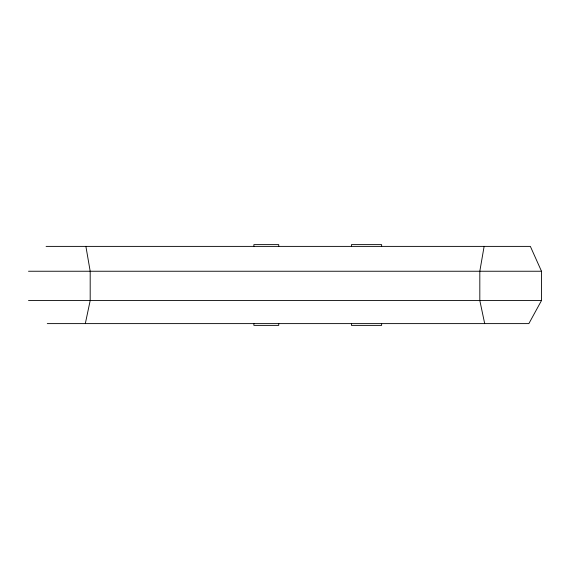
<?xml version="1.0" encoding="UTF-8"?>
<svg xmlns="http://www.w3.org/2000/svg" width="570" height="570" viewBox="0 0 570 570"><rect width="100%" height="100%" fill="white"/><g stroke="black" fill="none" stroke-linecap="round" stroke-linejoin="round"><path stroke-width="0.85" d="M484.122 246.39L479.819 271.242L479.819 300.533L484.7 323.61M85.315 323.61L90.188 300.533L90.188 271.242L85.892 246.39M46.092 246.39L530.364 246.39L541.5 271.242L541.5 300.533L528.867 323.61L47.274 323.61M28.5 271.242L541.5 271.242M28.5 300.533L541.5 300.533M381.629 246.39L381.629 244.615L351.448 244.615L351.448 246.39M381.629 323.61L381.629 325.385L351.448 325.385L351.448 323.61M278.737 246.39L278.737 244.615L253.885 244.615L253.885 246.39M278.737 323.61L278.737 325.385L253.885 325.385L253.885 323.61"/></g></svg>
